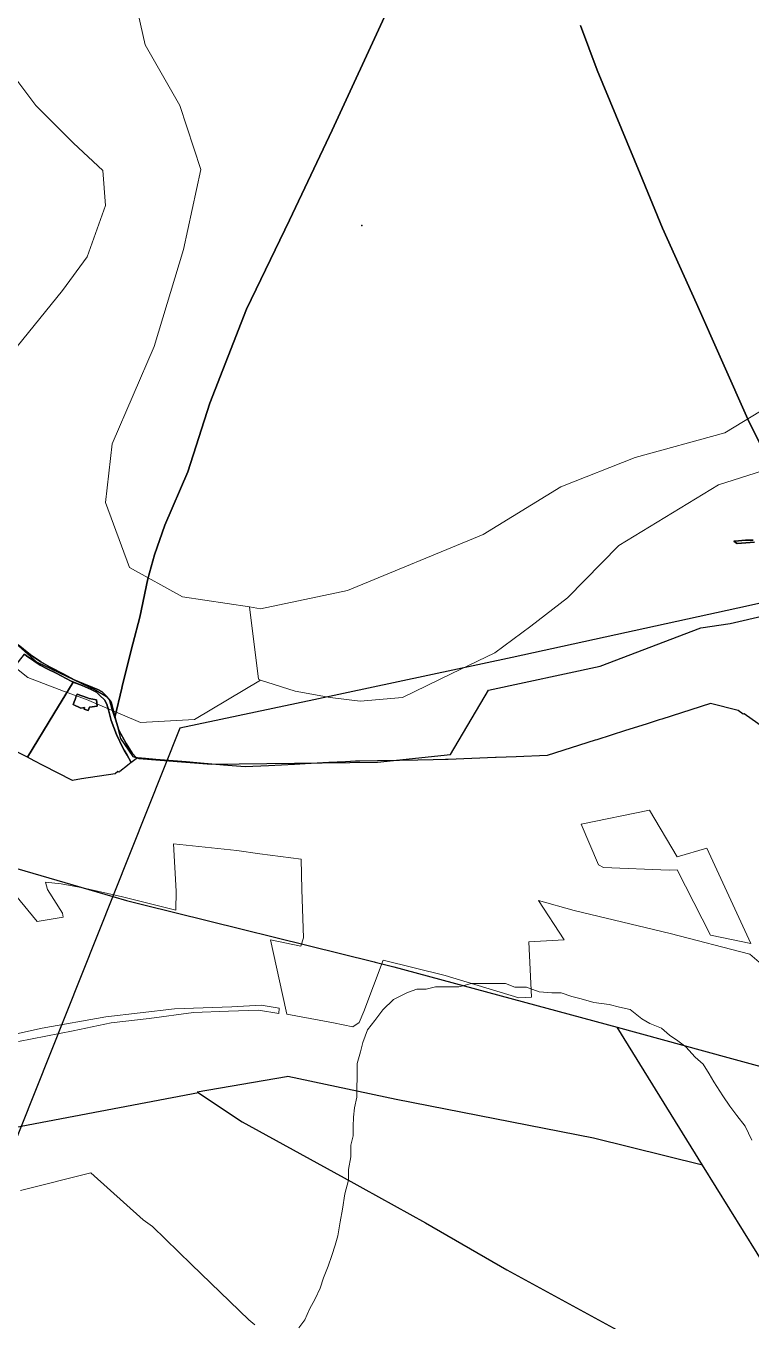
# Model space of a CAD drawing. Header units: metres. Extents: x 3 to 1027712, y 40 to 4430649.
# Drawn here: x 505099 to 505891, y 4405413 to 4406826 of the extents above; entities that cross this region are included whole.
import ezdxf

# ---------------------------------------------------------------- set-up
doc = ezdxf.new("R2010")
doc.units = ezdxf.units.M
doc.header["$MEASUREMENT"] = 0
doc.layers.add('A.ES.SDGC.CP.07003.cadastralparcel — CadastralParcel', color=1, linetype='Continuous')
doc.layers.add('Cauces_artificiales_5_km', color=141, linetype='Continuous', lineweight=30)
doc.layers.add('Lineas_electricas_5_km', color=1, linetype='Continuous', lineweight=30)
for name, color, linetype, lineweight, true_color in [('Gasoductors_5_km', 7, 'Continuous', 30, 0x990087), ('Habitats_5_km', 7, 'Continuous', 9, 0xbefad2), ('Humedales_5_km', 7, 'Continuous', 9, 0xdbcafc)]:
    doc.layers.add(name, color=color, linetype=linetype, lineweight=lineweight, true_color=true_color)
doc.layers.add('Yacimientos_arqueologicos', color=7, linetype='Continuous', true_color=0x160844)

msp = doc.modelspace()

# ---------------------------------------------------------------- linework, layer by layer
at = {"layer": 'A.ES.SDGC.CP.07003.cadastralparcel — CadastralParcel', "color": 7, "linetype": 'Continuous', "flags": 128}
for points in [[(505493.1, 4406841), (505433.7, 4406712.6), (505387.2, 4406614.4), (505340.1, 4406517), (505300, 4406414.5), (505276.1, 4406339.7), (505251.2, 4406281.4), (505239.9, 4406249.1), (505232.3, 4406222.9), (505223.6, 4406181.2), (505216.1, 4406152.1), (505204.9, 4406107.3), (505205, 4406107.2), (505204.6, 4406105.5), (505204.1, 4406103.7), (505196.6, 4406071.7), (505193.6, 4406080.5), (505190.5, 4406091.3), (505187.1, 4406095.3), (505182.6, 4406099.6), (505177.9, 4406102.3), (505172.3, 4406104.5), (505162.5, 4406108.5), (505152.2, 4406112.8), (505140.8, 4406118.9), (505125.7, 4406126.6), (505115.6, 4406132.3), (505104.4, 4406140.2), (505091.1, 4406150.8)], [(505949.3, 4406029), (505883.3, 4406075.7), (505882.4, 4406075.5), (505876.8, 4406079.5), (505846.7, 4406086.9), (505793.6, 4406069.9), (505790.7, 4406069), (505776.4, 4406064.4), (505754, 4406057.4), (505722.7, 4406047.4), (505720.7, 4406047.1), (505668.4, 4406030.4), (505634.5, 4406028.9), (505612.7, 4406028.1), (505612, 4406028), (505560.3, 4406025.8), (505557.3, 4406025.7), (505543.9, 4406025.5), (505527, 4406025.2), (505507.1, 4406024.8), (505483.2, 4406024.4), (505464, 4406024.1), (505459, 4406024), (505448.2, 4406023.4), (505429.9, 4406022.5), (505404.1, 4406021.1), (505392.6, 4406020.5), (505378.5, 4406019.8), (505364.3, 4406019), (505338.7, 4406017.7), (505314.9, 4406019.7), (505289.8, 4406021.9), (505274.2, 4406023.2), (505265, 4406024), (505241.1, 4406026), (505230.1, 4406027), (505221.1, 4406027.8), (505220.9, 4406027.8), (505219.7, 4406027.9), (505215.4, 4406032.8), (505208.9, 4406043.3), (505200.9, 4406058), (505197.2, 4406069.8), (505197.2, 4406069.8), (505196.6, 4406071.7), (505204.1, 4406103.7), (505204.6, 4406105.5), (505205, 4406107.2), (505204.9, 4406107.3), (505216.1, 4406152.1), (505223.6, 4406181.2), (505232.3, 4406222.9), (505239.9, 4406249.1), (505251.2, 4406281.4), (505276.1, 4406339.7), (505300, 4406414.5), (505340.1, 4406517), (505387.2, 4406614.4), (505433.7, 4406712.6), (505493.1, 4406841)], [(505704.6, 4406826.6), (505723.1, 4406777.9), (505769.7, 4406664.8), (505794.1, 4406605.4), (505831.2, 4406523.3), (505887.5, 4406397.2), (505913.2, 4406345.3)], [(505913.2, 4406345.3), (505887.5, 4406397.2), (505831.2, 4406523.3), (505794.1, 4406605.4), (505769.7, 4406664.8), (505723.1, 4406777.9), (505704.6, 4406826.6)], [(505893.3, 4406265.3), (505884.9, 4406265.1), (505873.1, 4406264.1), (505872.1, 4406263.9), (505873.9, 4406262.7), (505875.8, 4406261.4), (505885.1, 4406262.1), (505894.5, 4406262.9)], [(505894.5, 4406262.9), (505885.1, 4406262.1), (505875.8, 4406261.4), (505873.9, 4406262.7), (505872.1, 4406263.9), (505873.1, 4406264.1), (505884.9, 4406265.1), (505893.3, 4406265.3)], [(505091.1, 4406150.8), (505104.4, 4406140.2), (505115.6, 4406132.3), (505125.7, 4406126.6), (505140.8, 4406118.9), (505152.2, 4406112.8), (505162.5, 4406108.5), (505172.3, 4406104.5), (505177.9, 4406102.3), (505182.6, 4406099.6), (505187.1, 4406095.3), (505190.5, 4406091.3), (505193.6, 4406080.5), (505196.6, 4406071.7), (505197.2, 4406069.8), (505200.9, 4406058), (505208.9, 4406043.3), (505215.4, 4406032.8), (505219.7, 4406027.9), (505220.9, 4406027.8), (505221.1, 4406027.8), (505214, 4406022.2), (505214, 4406023.5), (505209.9, 4406030.5), (505206.6, 4406036.1), (505205.1, 4406038.5), (505198.2, 4406053.3), (505192.5, 4406068.3), (505189.7, 4406080), (505187.7, 4406086.3), (505185, 4406090.9), (505180.2, 4406095.8), (505176.5, 4406099.2), (505170.6, 4406102.1), (505160.7, 4406106.5), (505148.7, 4406111.2), (505132.3, 4406119.9), (505122.6, 4406124.8), (505115.1, 4406128.9), (505100, 4406139.1), (505097.7, 4406140.9)]]:
    msp.add_lwpolyline(points, dxfattribs=at)
for points in [[(505101, 4406028.4), (505090.2, 4406034), (505089.7, 4406034.4), (505072, 4406046.9), (505071.5, 4406047.3), (505056.7, 4406058.2), (505055.8, 4406058.9), (505049.5, 4406063.5), (505048.3, 4406064.4), (505042.3, 4406068.8), (505065.3, 4406098.7), (505073.2, 4406109), (505097.7, 4406140.9), (505100, 4406139.1), (505115.1, 4406128.9), (505122.6, 4406124.8), (505132.3, 4406119.9), (505148.7, 4406111.2), (505151, 4406110.3), (505129.8, 4406075.6), (505101, 4406028.4)], [(505151, 4406110.3), (505160.7, 4406106.5), (505170.6, 4406102.1), (505176.5, 4406099.2), (505180.2, 4406095.8), (505185, 4406090.9), (505187.7, 4406086.3), (505189.7, 4406080), (505192.5, 4406068.3), (505198.2, 4406053.3), (505205.1, 4406038.5), (505206.6, 4406036.1), (505209.9, 4406030.5), (505214, 4406023.5), (505214, 4406022.2), (505213, 4406021.4), (505210.2, 4406019.3), (505201.9, 4406012.6), (505201.3, 4406012.2), (505201.1, 4406012), (505199.8, 4406012.6), (505196.9, 4406010.4), (505160.1, 4406004.6), (505150.3, 4406003.1), (505118.3, 4406019.5), (505108.5, 4406024.5), (505101, 4406028.4), (505129.8, 4406075.6), (505151, 4406110.3)], [(505159.4, 4406082), (505151.1, 4406086), (505152.9, 4406090.7), (505152.9, 4406090.8), (505153, 4406091), (505154, 4406093.9), (505154.4, 4406094.8), (505154.5, 4406095.2), (505155.3, 4406097.1), (505166.6, 4406093.1), (505168.6, 4406092.4), (505176.3, 4406090.9), (505177.3, 4406084.1), (505168.8, 4406083.1), (505167.5, 4406079.4), (505163, 4406080.9), (505163.5, 4406082.5), (505159.4, 4406082)], [(505159.4, 4406082), (505163.5, 4406082.5), (505163, 4406080.9), (505167.5, 4406079.4), (505168.8, 4406083.1), (505177.3, 4406084.1), (505176.3, 4406090.9), (505168.6, 4406092.4), (505166.6, 4406093.1), (505155.3, 4406097.1), (505154.5, 4406095.2), (505154.4, 4406094.8), (505154, 4406093.9), (505153, 4406091), (505152.9, 4406090.8), (505152.9, 4406090.7), (505151.1, 4406086), (505159.4, 4406082)]]:
    msp.add_lwpolyline(points, close=True, dxfattribs=at)
at = {"layer": 'Cauces_artificiales_5_km'}
for points in [[(504838.5, 4405980, 4.7), (505194.3, 4405876.5, 4.7), (505209.1, 4405872.2, 4.7), (505210.7, 4405871.8, 4.7), (505226.6, 4405867.8, 4.7), (505479.5, 4405805, 4.2), (505480.5, 4405804.8, 4.2), (505501.1, 4405799.7, 4.1), (505744.6, 4405733.7, 4.1), (505865.5, 4405700.9, 3.9), (505939.1, 4405680.9, 3.9)], [(506244, 4405106.6, 2.4), (506239.5, 4405115.7, 4.2), (506226.1, 4405142.9, 4.2), (506213.1, 4405169.2, 4.2), (506211.9, 4405168.8, 4.2), (506187.5, 4405168, 3.9), (506054.4, 4405243.3, 4), (505972.2, 4405367.1, 4), (505838, 4405583.2, 4.1), (505744.6, 4405733.7, 4.1)], [(505838, 4405583.2, 4.1), (505718.8, 4405612.9, 0.7), (505503.5, 4405655, 0.3), (505385.2, 4405679.9, 0.5), (505383.9, 4405679.5, 0.3), (505286.5, 4405663, 2.8), (505287.6, 4405662.3, 2.9), (505335.6, 4405630.6, 4.6), (505454, 4405565.5, 2.1), (505467.1, 4405558.3, 1.8), (505535.7, 4405520.4, -0.3), (505624.2, 4405469.2, -0.5), (505820.6, 4405362.2, 2.6), (505922.4, 4405306.2, 3.2), (506039.4, 4405242.6, 4), (506054.4, 4405243.3, 4)], [(505287.6, 4405662.3, 2.9), (505094.3, 4405625.3, 2.8), (505092.7, 4405625, 2.8), (505064.8, 4405621.9, 0.7), (505041.4, 4405619.3, 1), (505016.5, 4405615.9, 1.1), (505015.4, 4405615.9, 1.1), (504992, 4405608.7, 1.2), (504964.1, 4405601.6, 1.4), (504913.2, 4405589.9, 1.4), (504877.4, 4405583.1, 1.5), (504836.7, 4405578.2, 1.5), (504794.2, 4405570.3, 1.4), (504761.4, 4405563.5, 1.3), (504729, 4405559, 1.3), (504697.3, 4405553, 1.3), (504673.5, 4405547.7, 1.2), (504672.4, 4405547.7, 1.2), (504650.6, 4405545.1, 1.2), (504629.1, 4405543.2, 1.1), (504608.7, 4405536.8, 1), (504591.6, 4405533.5, 1.6)]]:
    msp.add_polyline3d(points, dxfattribs=at)
at = {"layer": 'Gasoductors_5_km'}
msp.add_lwpolyline([(505055.8, 4406181), (505111, 4406132.3), (505175.8, 4406101.4), (505187.4, 4406094.6), (505192.5, 4406088.5), (505202.7, 4406048.7), (505216.2, 4406029.2), (505222.6, 4406026.9), (505302.1, 4406020.6), (505483.3, 4406022.9), (505562.9, 4406031.4), (505604.4, 4406101.6), (505726.1, 4406127.7), (505836.2, 4406169.6), (505868.1, 4406174.2), (505946.5, 4406192.4)], dxfattribs=at)
at = {"layer": 'Habitats_5_km'}
for points in [[(505214.4, 4406873.4), (505229.4, 4406805.4), (505267.4, 4406739.4), (505290.4, 4406669.4), (505271.4, 4406582.4), (505239.4, 4406476.4), (505193.4, 4406370.4), (505186.4, 4406306.4), (505212.4, 4406235.4), (505270.4, 4406203.4), (505343.4, 4406192.4), (505353.4, 4406113.4), (505355.4, 4406112.4), (505283.4, 4406069.4), (505224.4, 4406066.4), (505165.4, 4406091.4), (505140.4, 4406100.4), (505101.4, 4406115.4), (505071.4, 4406139.4)], [(505921.4, 4406418.4), (505862.4, 4406382.4), (505764.4, 4406355.4), (505683.4, 4406323.4), (505598.4, 4406271.4), (505450.4, 4406210.4), (505355.4, 4406190.4), (505343.4, 4406192.4), (505270.4, 4406203.4), (505212.4, 4406235.4), (505186.4, 4406306.4), (505193.4, 4406370.4), (505239.4, 4406476.4), (505271.4, 4406582.4), (505290.4, 4406669.4), (505267.4, 4406739.4), (505229.4, 4406805.4), (505214.4, 4406873.4)], [(505071.4, 4406453.4), (505139.4, 4406537.4), (505166.4, 4406574.4), (505186.4, 4406630.4), (505183.4, 4406668.4), (505151.4, 4406698.4), (505110.4, 4406739.4), (505078.4, 4406781.4)], [(505911.4, 4406343.4), (505855.4, 4406325.4), (505746.4, 4406259.4), (505690.4, 4406202.4), (505650.4, 4406171.4), (505611.4, 4406142.4), (505563.4, 4406119.4), (505510.4, 4406093.4), (505464.4, 4406089.4), (505431.4, 4406093.4), (505393.4, 4406100.4), (505355.4, 4406112.4), (505353.4, 4406113.4), (505343.4, 4406192.4), (505355.4, 4406190.4), (505450.4, 4406210.4), (505598.4, 4406271.4), (505683.4, 4406323.4), (505764.4, 4406355.4), (505862.4, 4406382.4), (505921.4, 4406418.4)], [(505397.4, 4405405.9), (505403.7, 4405414.7), (505408.9, 4405426.2), (505415.3, 4405437.6), (505420.4, 4405449), (505424.3, 4405460.4), (505429.4, 4405473.1), (505433.3, 4405484.6), (505437.1, 4405496), (505439.7, 4405506.1), (505442.3, 4405521.4), (505444.9, 4405535.4), (505447.5, 4405551.9), (505451.4, 4405567.1), (505451.5, 4405578.6), (505454.1, 4405592.5), (505454.1, 4405605.2), (505456.7, 4405615.4), (505456.7, 4405625.6), (505456.8, 4405635.7), (505458.1, 4405645.9), (505460.7, 4405657.3), (505460.7, 4405667.5), (505460.8, 4405678.9), (505460.8, 4405694.2), (505464.7, 4405706.9), (505467.3, 4405717), (505472.4, 4405731), (505480.1, 4405741.1), (505489.1, 4405752.6), (505500.5, 4405764), (505515.8, 4405771.6), (505526, 4405775.3), (505536.2, 4405775.3), (505546.4, 4405777.8), (505557.9, 4405777.8), (505571.9, 4405777.8), (505585.9, 4405781.6), (505598.6, 4405781.5), (505608.8, 4405781.5), (505622.8, 4405781.5), (505632.9, 4405777.6), (505645.7, 4405777.6), (505659.6, 4405772.5), (505673.6, 4405771.2), (505683.8, 4405771.2), (505695.2, 4405767.3), (505705.4, 4405764.8), (505719.4, 4405760.9), (505735.9, 4405758.4), (505747.4, 4405755.8), (505758.8, 4405753.2), (505771.5, 4405743), (505780.4, 4405737.9), (505793.1, 4405732.8), (505801.9, 4405725.2), (505810.8, 4405718.8), (505819.7, 4405712.4), (505829.8, 4405701), (505838.7, 4405693.3), (505845, 4405683.1), (505850.1, 4405674.2), (505860.2, 4405659), (505867.8, 4405647.5), (505875.4, 4405637.3), (505884.3, 4405625.9), (505891.8, 4405610.6)]]:
    msp.add_lwpolyline(points, dxfattribs=at)
at = {"layer": 'Humedales_5_km'}
msp.add_polyline3d([(505890.6, 4405825.3, 1), (505846.6, 4405834.2, 1.3), (505810.2, 4405905.6, 1.7), (505801.6, 4405905.3, 1.6), (505730, 4405908, 1.2), (505724.2, 4405911, 1.2), (505705.3, 4405955.3, 1.5), (505779.9, 4405970.6, 1.3), (505810.2, 4405919.6, 1.3), (505842.7, 4405929.2, 1.3)], close=True, dxfattribs=at)
for points in [[(505088, 4405878, 0.8), (505111.6, 4405849.3, 1), (505140.1, 4405853.8, 1.2), (505139.2, 4405858.2, 1), (505122.8, 4405884.1, 0.7), (505120.9, 4405892.2, 0.7), (505137.9, 4405890.3, 0.8), (505161.7, 4405886, 4.7), (505204.8, 4405875.9, 0.6), (505263, 4405861.4, 1.2), (505263.3, 4405882.2, 1.1), (505260.5, 4405933.9, 1.1), (505329.5, 4405926.7, 1.2), (505354.8, 4405922.9, 1.2), (505400, 4405917, 1.2), (505400.4, 4405884.1, 0.9), (505402.3, 4405831.2, 0.7), (505399.3, 4405822.1, 1), (505366.4, 4405829.3, 1.1), (505379.5, 4405769.4, 1.1), (505384.1, 4405747.9, 0.8), (505435.2, 4405738.6, 0.7), (505456.3, 4405734.1, 1), (505463.2, 4405739.1, 1), (505468.2, 4405750.9, 1.2), (505489.4, 4405807, 1.2), (505556.9, 4405790.3, 0.9), (505637.3, 4405766, 0.8), (505651.3, 4405766.4, 2.1), (505648.3, 4405827.1, 1.1), (505687, 4405829, 1.2), (505658.9, 4405872.2, 1.1), (505697.9, 4405861.2, 1.4), (505802.6, 4405836.2, 1.1), (505889.4, 4405813.4, 2.9), (505899.7, 4405804.7, 2)], [(505091.3, 4405718.3, 0.9), (505150.8, 4405729.7, 0.8), (505192.4, 4405738.4, 0.8), (505233.9, 4405743.4, 1.1), (505282.5, 4405749.8, 1), (505320.4, 4405751.4, 0.8), (505353.2, 4405752.3, 0.8), (505375.6, 4405748.7, 0.8), (505376, 4405754.4, 0.9), (505356.2, 4405757.8, 0.8), (505324, 4405756.2, 0.7), (505261.7, 4405753.9, 1.3), (505186.7, 4405745, 0.9), (505117.3, 4405732.6, 1.1), (504983.2, 4405703.4, 1)], [(505349.1, 4405409.1, 0.8), (505342.7, 4405414.7, 0.8), (505280.1, 4405474.9, 0.8), (505237.4, 4405516.5, 0.8), (505227.5, 4405523.5, 0.9), (505170.4, 4405575, 0.8), (505093.6, 4405555.5, 1.3)]]:
    msp.add_polyline3d(points, dxfattribs=at)
at = {"layer": 'Lineas_electricas_5_km'}
msp.add_polyline3d([(507740.5, 4406827.9, 5.1), (507573.2, 4406665.8, 5.9), (507323.2, 4406586.4, 12.2), (507139.6, 4406529.5, 15.8), (506925, 4406462.2, 17.7), (506734.2, 4406403.5, 12.8), (506490.8, 4406325.7, 9.3), (506295.2, 4406283.5, 13.6), (506085.3, 4406237.6, 11.3), (505888, 4406193.7, 9.9), (505630.3, 4406137.3, 10.1), (505413.5, 4406091, 9.6), (505267.4, 4406059.9, 8.6), (505159.8, 4405789.8, 1.2), (505076.5, 4405580.7, 1.3), (505001, 4405391.2, 1.5), (504920.5, 4405189.2, 1.8), (504848, 4405007.2, 1.8), (504762, 4404791.1, 1.8), (504679.9, 4404585.6, 2), (504646.9, 4404502.8, 2)], dxfattribs=at)
at = {"layer": 'Yacimientos_arqueologicos'}
msp.add_point((505465.9, 4406608.6, 117.3), dxfattribs=at)

doc.saveas('drawing.dxf')
